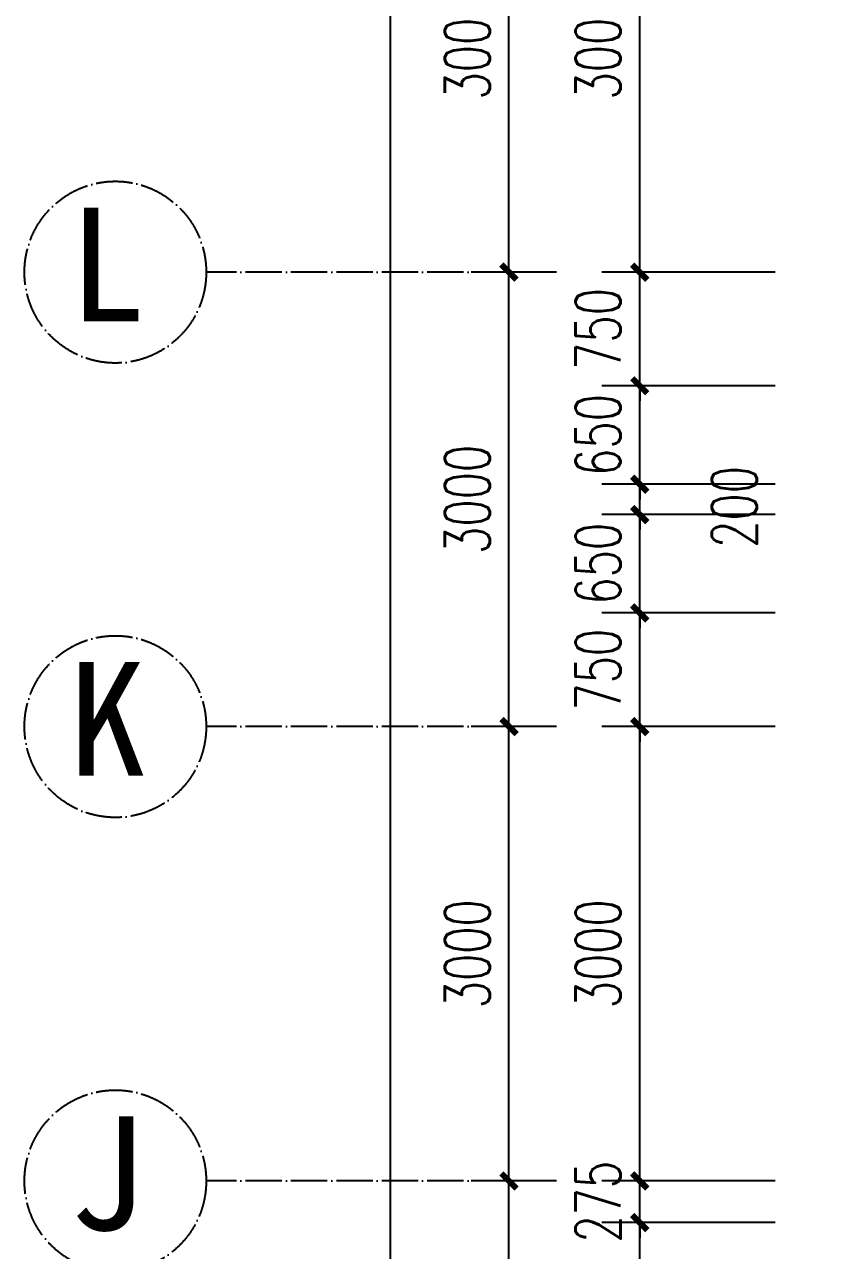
# Model space of a CAD drawing. Header units: millimetres. Extents: x -150677 to 588340, y -254013 to 149700.
# Drawn here: x 34753 to 40010, y 38270 to 46364 of the extents above; entities that cross this region are included whole.
import ezdxf

# ---------------------------------------------------------------- set-up
doc = ezdxf.new("R2010")
doc.units = ezdxf.units.MM
doc.header["$LTSCALE"] = 10
doc.header["$MEASUREMENT"] = 0
doc.linetypes.add('ACAD_ISO04W100', pattern=[30, 24, -3, 0, -3])
for name, color, linetype in [('1-Aa轴线', 240, 'ACAD_ISO04W100'), ('1-Ab轴号', 3, 'Continuous'), ('PUB_DIM', 3, 'Continuous')]:
    doc.layers.add(name, color=color, linetype=linetype)
doc.styles.add('_TCH_DIM_T3', font='SIMPLEX', dxfattribs={"width": 0.705882, "bigfont": 'GBCBIG'})
doc.styles.get("Standard").update_dxf_attribs({"font": ''})
doc.styles.get('Standard').set_extended_font_data('SimSun')
doc.dimstyles.new('_TCH_ARCH&&100', dxfattribs={"dimtxt": 297.5, "dimasz": 100, "dimexe": 250, "dimexo": 300, "dimgap": 126.25, "dimtad": 1, "dimdec": 0, "dimzin": 0, "dimdsep": 46, "dimtxsty": '_TCH_DIM_T3', "dimblk": 'ARCHTICK', "dimcen": 0.09, "dimclrt": 7, "dimazin": 2, "dimtfac": 1, "dimtdec": 0, "dimtix": 1, "dimtmove": 2, "dimatfit": 3, "dimfxl": 1, "dimtolj": 1, "dimtzin": 0, "dimarcsym": 0})

# ---------------------------------------------------------------- blocks, each defined once
blk = doc.blocks.new('_ArchTick')
at = {"color": 0, "linetype": 'ByBlock', "const_width": 0.4}
blk.add_lwpolyline([(-0.5, -0.5), (0.5, 0.5)], dxfattribs=at)
blk = doc.blocks.new('*D886')
at = {"layer": 'Defpoints', "color": 0, "transparency": 16777216}
for p in [(38816.5, 38454.3), (40010.4, 38454.3), (40010.4, 36004.3)]:
    blk.add_point(p, dxfattribs=at)
at = {"layer": 'PUB_DIM', "color": 0, "lineweight": -2, "transparency": 16777216}
for p, q in [((39710.4, 38454.3), (38566.5, 38454.3)), ((38816.5, 36004.3), (38816.5, 38454.3)), ((39710.4, 36004.3), (38566.5, 36004.3))]:
    blk.add_line(p, q, dxfattribs=at)
at = {"layer": 'PUB_DIM', "color": 0, "lineweight": -2, "transparency": 16777216, "xscale": 100, "yscale": 100, "zscale": 100}
for p, rotation in [((38816.5, 38454.3), 90), ((38816.5, 36004.3), 270)]:
    blk.add_blockref('_ArchTick', p, dxfattribs=dict(at, rotation=rotation))
at = {"layer": 'PUB_DIM', "color": 7, "transparency": 16777216, "insert": (38541.5, 37229.3), "char_height": 297.5, "attachment_point": 5, "rotation": 90, "style": '_TCH_DIM_T3'}
blk.add_mtext('\\A1;2450', dxfattribs=at)
blk = doc.blocks.new('*D887')
at = {"layer": 'Defpoints', "color": 0, "transparency": 16777216}
for p in [(38816.5, 38729.3), (40010.4, 38729.3), (40010.4, 38454.3)]:
    blk.add_point(p, dxfattribs=at)
at = {"layer": 'PUB_DIM', "color": 0, "lineweight": -2, "transparency": 16777216}
for p, q in [((38816.5, 38729.3), (38816.5, 38829.3)), ((39710.4, 38729.3), (38566.5, 38729.3)), ((38816.5, 38454.3), (38816.5, 38729.3)), ((39710.4, 38454.3), (38566.5, 38454.3)), ((38816.5, 38454.3), (38816.5, 38354.3))]:
    blk.add_line(p, q, dxfattribs=at)
at = {"layer": 'PUB_DIM', "color": 0, "lineweight": -2, "transparency": 16777216, "xscale": 100, "yscale": 100, "zscale": 100}
for p, rotation in [((38816.5, 38729.3), 270), ((38816.5, 38454.3), 90)]:
    blk.add_blockref('_ArchTick', p, dxfattribs=dict(at, rotation=rotation))
at = {"layer": 'PUB_DIM', "color": 7, "transparency": 16777216, "insert": (38541.5, 38591.8), "char_height": 297.5, "attachment_point": 5, "rotation": 90, "style": '_TCH_DIM_T3'}
blk.add_mtext('\\A1;275', dxfattribs=at)
blk = doc.blocks.new('*D888')
at = {"layer": 'Defpoints', "color": 0, "transparency": 16777216}
for p in [(38816.5, 41729.3), (40010.4, 41729.3), (40010.4, 38729.3)]:
    blk.add_point(p, dxfattribs=at)
at = {"layer": 'PUB_DIM', "color": 0, "lineweight": -2, "transparency": 16777216}
for p, q in [((39710.4, 41729.3), (38566.5, 41729.3)), ((38816.5, 38729.3), (38816.5, 41729.3)), ((39710.4, 38729.3), (38566.5, 38729.3))]:
    blk.add_line(p, q, dxfattribs=at)
at = {"layer": 'PUB_DIM', "color": 0, "lineweight": -2, "transparency": 16777216, "xscale": 100, "yscale": 100, "zscale": 100}
for p, rotation in [((38816.5, 41729.3), 90), ((38816.5, 38729.3), 270)]:
    blk.add_blockref('_ArchTick', p, dxfattribs=dict(at, rotation=rotation))
at = {"layer": 'PUB_DIM', "color": 7, "transparency": 16777216, "insert": (38541.5, 40229.3), "char_height": 297.5, "attachment_point": 5, "rotation": 90, "style": '_TCH_DIM_T3'}
blk.add_mtext('\\A1;3000', dxfattribs=at)
blk = doc.blocks.new('*D889')
at = {"layer": 'Defpoints', "color": 0, "transparency": 16777216}
for p in [(38816.5, 42479.3), (40010.4, 42479.3), (40010.4, 41729.3)]:
    blk.add_point(p, dxfattribs=at)
at = {"layer": 'PUB_DIM', "color": 0, "lineweight": -2, "transparency": 16777216}
for p, q in [((38816.5, 42479.3), (38816.5, 42579.3)), ((39710.4, 42479.3), (38566.5, 42479.3)), ((38816.5, 41729.3), (38816.5, 42479.3)), ((39710.4, 41729.3), (38566.5, 41729.3)), ((38816.5, 41729.3), (38816.5, 41629.3))]:
    blk.add_line(p, q, dxfattribs=at)
at = {"layer": 'PUB_DIM', "color": 0, "lineweight": -2, "transparency": 16777216, "xscale": 100, "yscale": 100, "zscale": 100}
for p, rotation in [((38816.5, 42479.3), 270), ((38816.5, 41729.3), 90)]:
    blk.add_blockref('_ArchTick', p, dxfattribs=dict(at, rotation=rotation))
at = {"layer": 'PUB_DIM', "color": 7, "transparency": 16777216, "insert": (38541.5, 42104.3), "char_height": 297.5, "attachment_point": 5, "rotation": 90, "style": '_TCH_DIM_T3'}
blk.add_mtext('\\A1;750', dxfattribs=at)
blk = doc.blocks.new('*D890')
at = {"layer": 'Defpoints', "color": 0, "transparency": 16777216}
for p in [(38816.5, 43129.3), (40010.4, 43129.3), (40010.4, 42479.3)]:
    blk.add_point(p, dxfattribs=at)
at = {"layer": 'PUB_DIM', "color": 0, "lineweight": -2, "transparency": 16777216}
for p, q in [((38816.5, 43129.3), (38816.5, 43229.3)), ((39710.4, 43129.3), (38566.5, 43129.3)), ((38816.5, 42479.3), (38816.5, 43129.3)), ((39710.4, 42479.3), (38566.5, 42479.3)), ((38816.5, 42479.3), (38816.5, 42379.3))]:
    blk.add_line(p, q, dxfattribs=at)
at = {"layer": 'PUB_DIM', "color": 0, "lineweight": -2, "transparency": 16777216, "xscale": 100, "yscale": 100, "zscale": 100}
for p, rotation in [((38816.5, 43129.3), 270), ((38816.5, 42479.3), 90)]:
    blk.add_blockref('_ArchTick', p, dxfattribs=dict(at, rotation=rotation))
at = {"layer": 'PUB_DIM', "color": 7, "transparency": 16777216, "insert": (38541.5, 42804.3), "char_height": 297.5, "attachment_point": 5, "rotation": 90, "style": '_TCH_DIM_T3'}
blk.add_mtext('\\A1;650', dxfattribs=at)
blk = doc.blocks.new('*D891')
at = {"layer": 'Defpoints', "color": 0, "transparency": 16777216}
for p in [(38816.5, 43329.3), (40010.4, 43329.3), (40010.4, 43129.3)]:
    blk.add_point(p, dxfattribs=at)
at = {"layer": 'PUB_DIM', "color": 0, "lineweight": -2, "transparency": 16777216}
for p, q in [((38816.5, 43329.3), (38816.5, 43429.3)), ((39710.4, 43329.3), (38566.5, 43329.3)), ((38816.5, 43129.3), (38816.5, 43329.3)), ((39710.4, 43129.3), (38566.5, 43129.3)), ((38816.5, 43129.3), (38816.5, 43029.3))]:
    blk.add_line(p, q, dxfattribs=at)
at = {"layer": 'PUB_DIM', "color": 0, "lineweight": -2, "transparency": 16777216, "xscale": 100, "yscale": 100, "zscale": 100}
for p, rotation in [((38816.5, 43329.3), 270), ((38816.5, 43129.3), 90)]:
    blk.add_blockref('_ArchTick', p, dxfattribs=dict(at, rotation=rotation))
at = {"layer": 'PUB_DIM', "color": 7, "transparency": 16777216, "insert": (39441.5, 43179.3), "char_height": 297.5, "attachment_point": 5, "rotation": 90, "style": '_TCH_DIM_T3'}
blk.add_mtext('\\A1;200', dxfattribs=at)
blk = doc.blocks.new('*D892')
at = {"layer": 'Defpoints', "color": 0, "transparency": 16777216}
for p in [(38816.5, 43979.3), (40010.4, 43979.3), (40010.4, 43329.3)]:
    blk.add_point(p, dxfattribs=at)
at = {"layer": 'PUB_DIM', "color": 0, "lineweight": -2, "transparency": 16777216}
for p, q in [((38816.5, 43979.3), (38816.5, 44079.3)), ((39710.4, 43979.3), (38566.5, 43979.3)), ((38816.5, 43329.3), (38816.5, 43979.3)), ((39710.4, 43329.3), (38566.5, 43329.3)), ((38816.5, 43329.3), (38816.5, 43229.3))]:
    blk.add_line(p, q, dxfattribs=at)
at = {"layer": 'PUB_DIM', "color": 0, "lineweight": -2, "transparency": 16777216, "xscale": 100, "yscale": 100, "zscale": 100}
for p, rotation in [((38816.5, 43979.3), 270), ((38816.5, 43329.3), 90)]:
    blk.add_blockref('_ArchTick', p, dxfattribs=dict(at, rotation=rotation))
at = {"layer": 'PUB_DIM', "color": 7, "transparency": 16777216, "insert": (38541.5, 43654.3), "char_height": 297.5, "attachment_point": 5, "rotation": 90, "style": '_TCH_DIM_T3'}
blk.add_mtext('\\A1;650', dxfattribs=at)
blk = doc.blocks.new('*D893')
at = {"layer": 'Defpoints', "color": 0, "transparency": 16777216}
for p in [(38816.5, 44729.3), (40010.4, 44729.3), (40010.4, 43979.3)]:
    blk.add_point(p, dxfattribs=at)
at = {"layer": 'PUB_DIM', "color": 0, "lineweight": -2, "transparency": 16777216}
for p, q in [((38816.5, 44729.3), (38816.5, 44829.3)), ((39710.4, 44729.3), (38566.5, 44729.3)), ((38816.5, 43979.3), (38816.5, 44729.3)), ((39710.4, 43979.3), (38566.5, 43979.3)), ((38816.5, 43979.3), (38816.5, 43879.3))]:
    blk.add_line(p, q, dxfattribs=at)
at = {"layer": 'PUB_DIM', "color": 0, "lineweight": -2, "transparency": 16777216, "xscale": 100, "yscale": 100, "zscale": 100}
for p, rotation in [((38816.5, 44729.3), 270), ((38816.5, 43979.3), 90)]:
    blk.add_blockref('_ArchTick', p, dxfattribs=dict(at, rotation=rotation))
at = {"layer": 'PUB_DIM', "color": 7, "transparency": 16777216, "insert": (38541.5, 44354.3), "char_height": 297.5, "attachment_point": 5, "rotation": 90, "style": '_TCH_DIM_T3'}
blk.add_mtext('\\A1;750', dxfattribs=at)
blk = doc.blocks.new('*D894')
at = {"layer": 'Defpoints', "color": 0, "transparency": 16777216}
for p in [(38816.5, 47729.3), (40010.4, 47729.3), (40010.4, 44729.3)]:
    blk.add_point(p, dxfattribs=at)
at = {"layer": 'PUB_DIM', "color": 0, "lineweight": -2, "transparency": 16777216}
for p, q in [((39710.4, 47729.3), (38566.5, 47729.3)), ((38816.5, 44729.3), (38816.5, 47729.3)), ((39710.4, 44729.3), (38566.5, 44729.3))]:
    blk.add_line(p, q, dxfattribs=at)
at = {"layer": 'PUB_DIM', "color": 0, "lineweight": -2, "transparency": 16777216, "xscale": 100, "yscale": 100, "zscale": 100}
for p, rotation in [((38816.5, 47729.3), 90), ((38816.5, 44729.3), 270)]:
    blk.add_blockref('_ArchTick', p, dxfattribs=dict(at, rotation=rotation))
at = {"layer": 'PUB_DIM', "color": 7, "transparency": 16777216, "insert": (38541.5, 46229.3), "char_height": 297.5, "attachment_point": 5, "rotation": 90, "style": '_TCH_DIM_T3'}
blk.add_mtext('\\A1;3000', dxfattribs=at)
blk = doc.blocks.new('*D902')
at = {"layer": 'Defpoints', "color": 0, "transparency": 16777216}
for p in [(37952.6, 38729.3), (38566.5, 38729.3), (38566.5, 35729.3)]:
    blk.add_point(p, dxfattribs=at)
at = {"layer": 'PUB_DIM', "color": 0, "lineweight": -2, "transparency": 16777216}
for p, q in [((38266.5, 38729.3), (37702.6, 38729.3)), ((37952.6, 35729.3), (37952.6, 38729.3)), ((38266.5, 35729.3), (37702.6, 35729.3))]:
    blk.add_line(p, q, dxfattribs=at)
at = {"layer": 'PUB_DIM', "color": 0, "lineweight": -2, "transparency": 16777216, "xscale": 100, "yscale": 100, "zscale": 100}
for p, rotation in [((37952.6, 38729.3), 90), ((37952.6, 35729.3), 270)]:
    blk.add_blockref('_ArchTick', p, dxfattribs=dict(at, rotation=rotation))
at = {"layer": 'PUB_DIM', "color": 7, "transparency": 16777216, "insert": (37677.6, 37229.3), "char_height": 297.5, "attachment_point": 5, "rotation": 90, "style": '_TCH_DIM_T3'}
blk.add_mtext('\\A1;3000', dxfattribs=at)
blk = doc.blocks.new('*D903')
at = {"layer": 'Defpoints', "color": 0, "transparency": 16777216}
for p in [(37952.6, 41729.3), (38566.5, 41729.3), (38566.5, 38729.3)]:
    blk.add_point(p, dxfattribs=at)
at = {"layer": 'PUB_DIM', "color": 0, "lineweight": -2, "transparency": 16777216}
for p, q in [((38266.5, 41729.3), (37702.6, 41729.3)), ((37952.6, 38729.3), (37952.6, 41729.3)), ((38266.5, 38729.3), (37702.6, 38729.3))]:
    blk.add_line(p, q, dxfattribs=at)
at = {"layer": 'PUB_DIM', "color": 0, "lineweight": -2, "transparency": 16777216, "xscale": 100, "yscale": 100, "zscale": 100}
for p, rotation in [((37952.6, 41729.3), 90), ((37952.6, 38729.3), 270)]:
    blk.add_blockref('_ArchTick', p, dxfattribs=dict(at, rotation=rotation))
at = {"layer": 'PUB_DIM', "color": 7, "transparency": 16777216, "insert": (37677.6, 40229.3), "char_height": 297.5, "attachment_point": 5, "rotation": 90, "style": '_TCH_DIM_T3'}
blk.add_mtext('\\A1;3000', dxfattribs=at)
blk = doc.blocks.new('*D904')
at = {"layer": 'Defpoints', "color": 0, "transparency": 16777216}
for p in [(37952.6, 44729.3), (38566.5, 44729.3), (38566.5, 41729.3)]:
    blk.add_point(p, dxfattribs=at)
at = {"layer": 'PUB_DIM', "color": 0, "lineweight": -2, "transparency": 16777216}
for p, q in [((38266.5, 44729.3), (37702.6, 44729.3)), ((37952.6, 41729.3), (37952.6, 44729.3)), ((38266.5, 41729.3), (37702.6, 41729.3))]:
    blk.add_line(p, q, dxfattribs=at)
at = {"layer": 'PUB_DIM', "color": 0, "lineweight": -2, "transparency": 16777216, "xscale": 100, "yscale": 100, "zscale": 100}
for p, rotation in [((37952.6, 44729.3), 90), ((37952.6, 41729.3), 270)]:
    blk.add_blockref('_ArchTick', p, dxfattribs=dict(at, rotation=rotation))
at = {"layer": 'PUB_DIM', "color": 7, "transparency": 16777216, "insert": (37677.6, 43229.3), "char_height": 297.5, "attachment_point": 5, "rotation": 90, "style": '_TCH_DIM_T3'}
blk.add_mtext('\\A1;3000', dxfattribs=at)
blk = doc.blocks.new('*D905')
at = {"layer": 'Defpoints', "color": 0, "transparency": 16777216}
for p in [(37952.6, 47729.3), (38566.5, 47729.3), (38566.5, 44729.3)]:
    blk.add_point(p, dxfattribs=at)
at = {"layer": 'PUB_DIM', "color": 0, "lineweight": -2, "transparency": 16777216}
for p, q in [((38266.5, 47729.3), (37702.6, 47729.3)), ((37952.6, 44729.3), (37952.6, 47729.3)), ((38266.5, 44729.3), (37702.6, 44729.3))]:
    blk.add_line(p, q, dxfattribs=at)
at = {"layer": 'PUB_DIM', "color": 0, "lineweight": -2, "transparency": 16777216, "xscale": 100, "yscale": 100, "zscale": 100}
for p, rotation in [((37952.6, 47729.3), 90), ((37952.6, 44729.3), 270)]:
    blk.add_blockref('_ArchTick', p, dxfattribs=dict(at, rotation=rotation))
at = {"layer": 'PUB_DIM', "color": 7, "transparency": 16777216, "insert": (37677.6, 46229.3), "char_height": 297.5, "attachment_point": 5, "rotation": 90, "style": '_TCH_DIM_T3'}
blk.add_mtext('\\A1;3000', dxfattribs=at)
blk = doc.blocks.new('*D906')
at = {"layer": 'Defpoints', "color": 0, "transparency": 16777216}
for p in [(37170.3, 47729.3), (37952.6, 47729.3), (37952.6, 11727.5)]:
    blk.add_point(p, dxfattribs=at)
at = {"layer": 'PUB_DIM', "color": 0, "lineweight": -2, "transparency": 16777216}
for p, q in [((37652.6, 47729.3), (36920.3, 47729.3)), ((37170.3, 11727.5), (37170.3, 47729.3)), ((37652.6, 11727.5), (36920.3, 11727.5))]:
    blk.add_line(p, q, dxfattribs=at)
at = {"layer": 'PUB_DIM', "color": 0, "lineweight": -2, "transparency": 16777216, "xscale": 100, "yscale": 100, "zscale": 100}
for p, rotation in [((37170.3, 47729.3), 90), ((37170.3, 11727.5), 270)]:
    blk.add_blockref('_ArchTick', p, dxfattribs=dict(at, rotation=rotation))
at = {"layer": 'PUB_DIM', "color": 7, "transparency": 16777216, "insert": (36895.3, 29728.4), "char_height": 297.5, "attachment_point": 5, "rotation": 90, "style": '_TCH_DIM_T3'}
blk.add_mtext('\\A1;36050', dxfattribs=at)

msp = doc.modelspace()

# ---------------------------------------------------------------- linework, layer by layer
at = {"layer": '1-Aa轴线'}
for p, q in [((37952.6, 44729.3), (35952.6, 44729.3)), ((37952.6, 41729.3), (35952.6, 41729.3)), ((37952.6, 38729.3), (35952.6, 38729.3))]:
    msp.add_line(p, q, dxfattribs=at)
for centre in [(35352.6, 44729.3), (35352.6, 41729.3), (35352.6, 38729.3)]:
    msp.add_circle(centre, 600, dxfattribs=at)

# ---------------------------------------------------------------- texts
at = {"layer": '1-Ab轴号', "char_height": 750, "width": 36.316, "attachment_point": 3}
for s, insert in [('{\\fSimSun|b0|i0|c134|p2;L}', (35553.9, 45155.1)), ('{\\fSimSun|b0|i0|c134|p2;K}', (35553.9, 42155.1)), ('{\\fSimSun|b0|i0|c134|p2;J}', (35553.9, 39155.1))]:
    msp.add_mtext(s, dxfattribs=dict(at, insert=insert))

# ---------------------------------------------------------------- dimensions: what is measured, and where the dimension line sits
at = {"layer": 'PUB_DIM'}
dim = msp.add_aligned_dim(p1=(37952.6, 11727.5), p2=(37952.6, 47729.3), distance=782.2, text='36050', dimstyle='_TCH_ARCH&&100', dxfattribs=at)
dim.commit()
dim.dimension.update_dxf_attribs({"geometry": '*D906', "text_midpoint": (36895.3, 29728.4)})
for p1, p2, distance, picture, middle in [((38566.5, 44729.3), (38566.5, 47729.3), 613.9, '*D905', (37677.6, 46229.3)), ((40010.4, 44729.3), (40010.4, 47729.3), 1193.9, '*D894', (38541.5, 46229.3)), ((38566.5, 41729.3), (38566.5, 44729.3), 613.9, '*D904', (37677.6, 43229.3)), ((40010.4, 43979.3), (40010.4, 44729.3), 1193.9, '*D893', (38541.5, 44354.3)), ((40010.4, 43329.3), (40010.4, 43979.3), 1193.9, '*D892', (38541.5, 43654.3)), ((40010.4, 42479.3), (40010.4, 43129.3), 1193.9, '*D890', (38541.5, 42804.3)), ((40010.4, 41729.3), (40010.4, 42479.3), 1193.9, '*D889', (38541.5, 42104.3)), ((38566.5, 38729.3), (38566.5, 41729.3), 613.9, '*D903', (37677.6, 40229.3)), ((40010.4, 38729.3), (40010.4, 41729.3), 1193.9, '*D888', (38541.5, 40229.3)), ((40010.4, 38454.3), (40010.4, 38729.3), 1193.9, '*D887', (38541.5, 38591.8)), ((38566.5, 35729.3), (38566.5, 38729.3), 613.9, '*D902', (37677.6, 37229.3)), ((40010.4, 36004.3), (40010.4, 38454.3), 1193.9, '*D886', (38541.5, 37229.3))]:
    dim = msp.add_aligned_dim(p1=p1, p2=p2, distance=distance, dimstyle='_TCH_ARCH&&100', dxfattribs=at)
    dim.commit()
    dim.dimension.update_dxf_attribs({"geometry": picture, "text_midpoint": middle})
dim = msp.add_linear_dim(base=(38816.5, 43329.3), p1=(40010.4, 43129.3), p2=(40010.4, 43329.3), angle=90, dimstyle='_TCH_ARCH&&100', dxfattribs=at)
dim.commit()
dim.dimension.update_dxf_attribs({"geometry": '*D891', "text_midpoint": (39441.5, 43179.3), "dimtype": 129})

doc.saveas('drawing.dxf')
